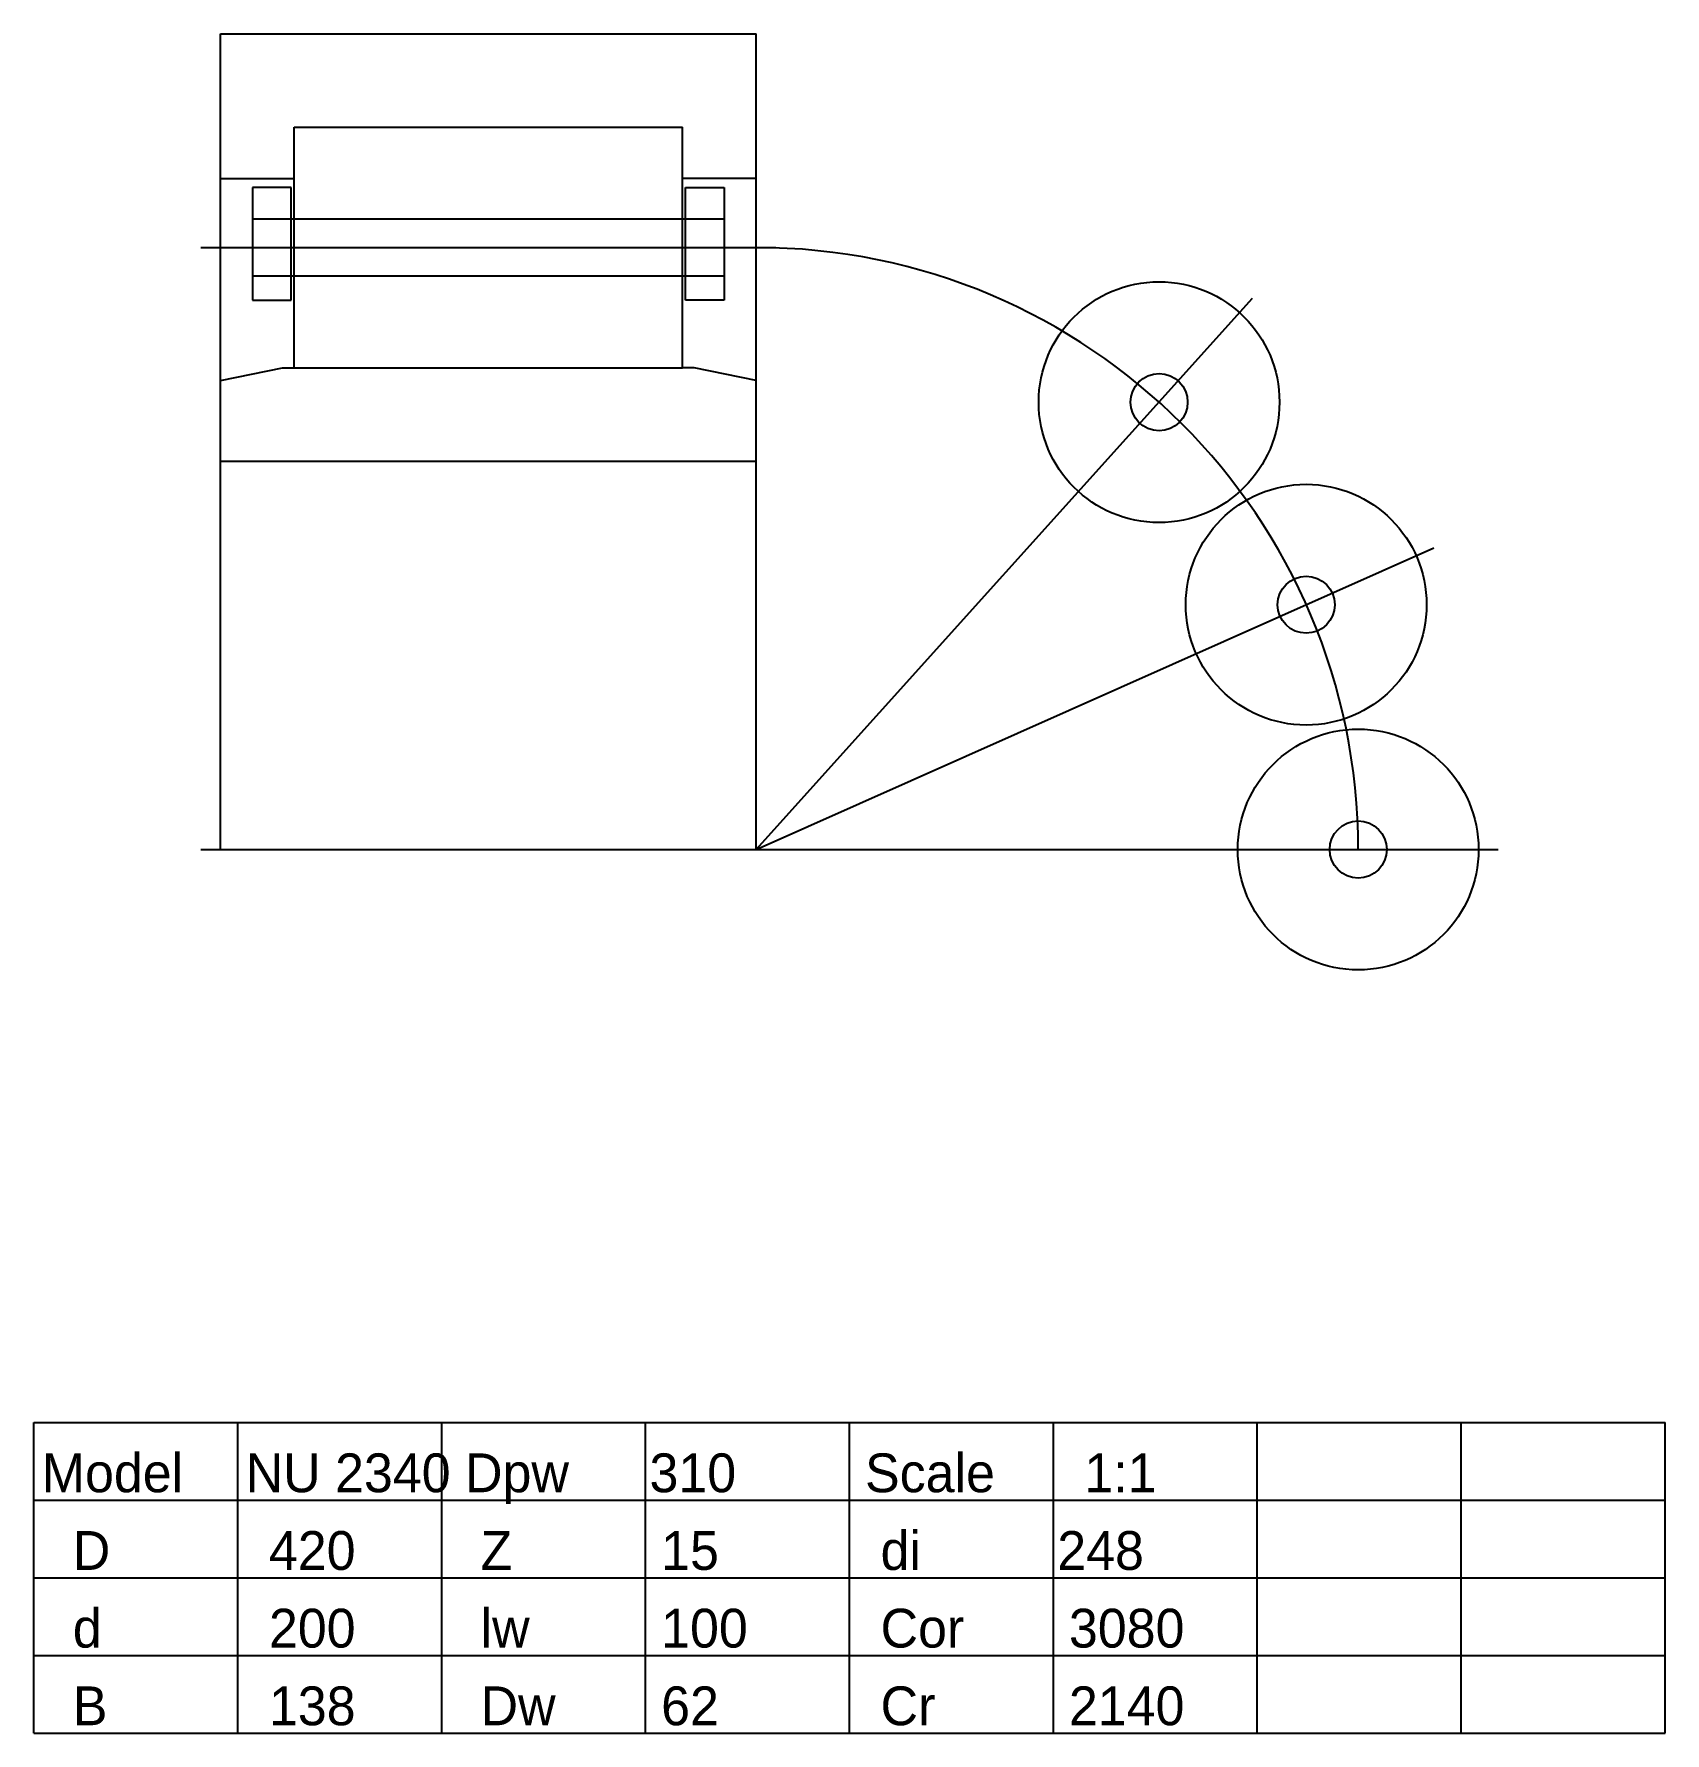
# Model space of a CAD drawing. Extents: x -117 to 303, y -228 to 210.
import ezdxf

# ---------------------------------------------------------------- set-up
doc = ezdxf.new("R2010")
doc.units = 0
doc.header["$MEASUREMENT"] = 0
doc.linetypes.add('Center', pattern=[0])
doc.layers.get('0').update_dxf_attribs({"linetype": 'CONTINUOUS'})

msp = doc.modelspace()

# ---------------------------------------------------------------- linework, layer by layer
at = {"linetype": 'Continuous'}
for p, q in [((-69, 210), (69, 210)), ((-69, 0), (-69, 210)), ((69, 0), (69, 210)), ((-50, 124), (-50, 186)), ((-50, 186), (50, 186)), ((50, 124), (50, 186)), ((-69, 172.75), (-50, 172.75)), ((69, 172.75), (50, 172.75)), ((-50.75, 170.5), (-60.75, 170.5)), ((-60.75, 170.5), (-60.75, 141.5)), ((-50.75, 141.5), (-50.75, 170.5)), ((50.75, 141.5), (50.75, 170.5)), ((50.75, 170.5), (60.75, 170.5)), ((60.75, 170.5), (60.75, 141.5)), ((60.75, 162.35), (-60.75, 162.35)), ((60.75, 147.65), (-60.75, 147.65)), ((-60.75, 141.5), (-50.75, 141.5)), ((60.75, 141.5), (50.75, 141.5)), ((69, 0), (196.8, 141.94)), ((-69, 120.8), (-53, 124)), ((-53, 124), (-50, 124)), ((-50, 124), (50, 124)), ((53, 124), (50, 124)), ((69, 120.8), (53, 124)), ((-69, 100), (69, 100)), ((69, 0), (243.49, 77.69)), ((-117, -147.5), (303, -147.5)), ((-117, -227.5), (-117, -147.5)), ((-64.5, -227.5), (-64.5, -147.5)), ((-12, -227.5), (-12, -147.5)), ((40.5, -227.5), (40.5, -147.5)), ((93, -227.5), (93, -147.5)), ((145.5, -227.5), (145.5, -147.5)), ((198, -227.5), (198, -147.5)), ((250.5, -227.5), (250.5, -147.5)), ((303, -227.5), (303, -147.5)), ((-117, -167.5), (303, -167.5)), ((-117, -187.5), (303, -187.5)), ((-117, -207.5), (303, -207.5)), ((-117, -227.5), (303, -227.5))]:
    msp.add_line(p, q, dxfattribs=at)
at = {"linetype": 'Center'}
for p, q in [((-74, 155), (74, 155)), ((-74, 0), (260, 0))]:
    msp.add_line(p, q, dxfattribs=at)
at = {"linetype": 'Continuous'}
for centre, radius in [((172.72, 115.19), 31), ((172.72, 115.19), 7.35), ((210.6, 63.04), 31), ((210.6, 63.04), 7.35), ((224, 0), 31), ((224, 0), 7.35)]:
    msp.add_circle(centre, radius, dxfattribs=at)
msp.add_arc((69, 0), 155, 0, 90, dxfattribs=at)

# ---------------------------------------------------------------- texts
for s, p in [('Model', (-115, -165.5)), ('NU 2340', (-62.5, -165.5)), ('Dpw', (-6, -165.5)), ('310', (41.5, -165.5)), ('Scale', (97, -165.5)), ('1:1', (153.5, -165.5)), ('di', (101, -185.5)), ('D', (-107, -185.5)), ('420', (-56.5, -185.5)), ('Z', (-2, -185.5)), ('15', (44.5, -185.5)), ('248', (146.5, -185.5)), ('d', (-107, -205.5)), ('200', (-56.5, -205.5)), ('lw', (-2, -205.5)), ('100', (44.5, -205.5)), ('Cor', (101, -205.5)), ('3080', (149.5, -205.5)), ('B', (-107, -225.5)), ('138', (-56.5, -225.5)), ('Dw', (-2, -225.5)), ('62', (44.5, -225.5)), ('Cr', (101, -225.5)), ('2140', (149.5, -225.5))]:
    msp.add_text(s, height=10, dxfattribs=at).set_placement(p)

doc.saveas('drawing.dxf')
